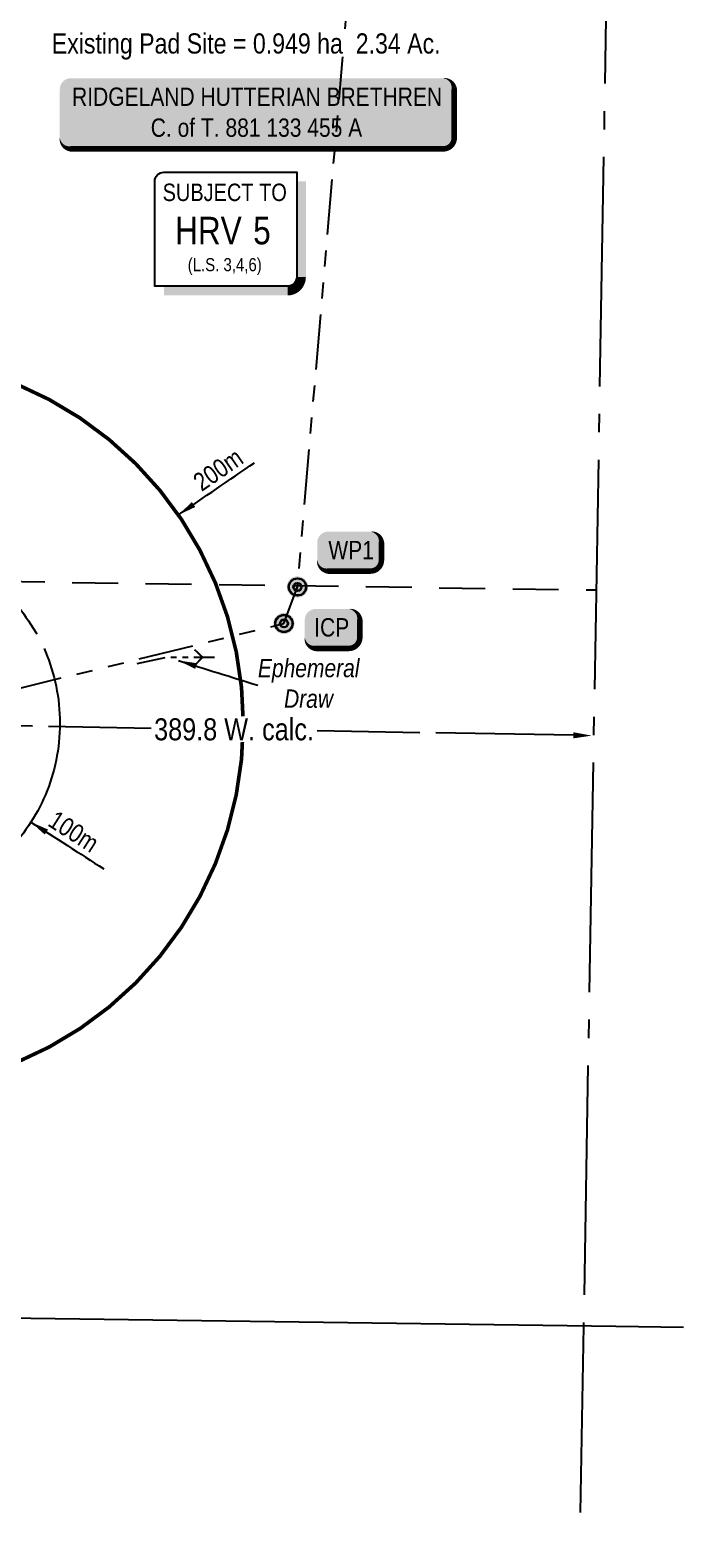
# Model space of a CAD drawing. Extents: x 404739 to 410739, y 5662630 to 5665562.
# Drawn here: x 408990 to 409347, y 5662823 to 5663630 of the extents above; entities that cross this region are included whole.
import ezdxf
from ezdxf.enums import TextEntityAlignment as Align

# ---------------------------------------------------------------- set-up
doc = ezdxf.new("R2010")
doc.units = 0
doc.header["$LTSCALE"] = 5
for name, pattern in [('foc-BUFFER', [16.75, 15, -1.75]), ('foc-COORDS', [16.75, 15, -1.75]), ('foc-DRILLPATH', [14.75, 6, -1.75, 1.75, -1.75, 1.75, -1.75]), ('foc-LSD', [8, 5, -3]), ('foc-QUARTERLINE', [33, 25, -3, 2, -3]), ('foc-TOPO-ephemeral', [6.25, 3.125, -0.625, 0.625, -0.625, 0.625, -0.625])]:
    doc.linetypes.add(name, pattern=pattern)
for name, color, linetype in [('AS-OWNER', 7, 'Continuous'), ('AUX-BUFFER', 7, 'foc-BUFFER'), ('CG-NOTES', 7, 'Continuous'), ('CTW', 7, 'Continuous'), ('L-AREAREQUIRED', 7, 'Continuous'), ('L-MON', 1, 'Continuous'), ('L-SEC', 7, 'Continuous'), ('L-SECQ', 8, 'foc-QUARTERLINE'), ('L-SECTION-LSD', 7, 'foc-LSD'), ('P-OFFSETS', 7, 'foc-COORDS'), ('P-PDRILLPATH', 12, 'foc-DRILLPATH'), ('T-DRAW', 143, 'foc-TOPO-ephemeral'), ('T-WATER-T', 170, 'Continuous')]:
    doc.layers.add(name, color=color, linetype=linetype)
doc.styles.add('100L', font='ARIALN.TTF', dxfattribs={"height": 11})
doc.styles.add('80', font='ARIALN.TTF', dxfattribs={"height": 10})
doc.styles.add('80CG', font='ARIALN.TTF', dxfattribs={"height": 10})
doc.styles.add('80L', font='ARIALN.TTF', dxfattribs={"height": 10})
doc.styles.add('HRV', font='ARIALN.TTF', dxfattribs={"height": 3})
doc.dimstyles.new('CG2011', dxfattribs={"dimscale": 5, "dimtxt": 9, "dimasz": 2, "dimexe": 0.2, "dimexo": 0.0625, "dimgap": 0.5, "dimtad": 0, "dimtih": 1, "dimtoh": 1, "dimzin": 0, "dimdsep": 46, "dimtxsty": '80CG', "dimcen": 0.1, "dimse1": 1, "dimse2": 1, "dimclrd": 256, "dimclrt": 256, "dimaunit": 1, "dimadec": 4, "dimazin": 0, "dimtfac": 0.06, "dimtofl": 0, "dimtmove": 0, "dimatfit": 1, "dimfxl": 0.2, "dimtolj": 1, "dimtzin": 0, "dimlwd": -1, "dimarcsym": 0})
doc.dimstyles.new('Compass 5 000', dxfattribs={"dimscale": 5, "dimtxt": 9, "dimasz": 2, "dimexe": 0.2, "dimexo": 0.0625, "dimgap": 0.5, "dimtad": 0, "dimtih": 1, "dimtoh": 1, "dimzin": 0, "dimdsep": 46, "dimtxsty": '80CG', "dimcen": 0.1, "dimse1": 1, "dimse2": 1, "dimclrd": 256, "dimclrt": 256, "dimaunit": 1, "dimadec": 4, "dimazin": 0, "dimtfac": 0.06, "dimtofl": 0, "dimtmove": 0, "dimatfit": 1, "dimfxl": 0.2, "dimtolj": 1, "dimtzin": 0, "dimlwd": -1, "dimarcsym": 0})

# ---------------------------------------------------------------- blocks, each defined once
blk = doc.blocks.new('*U448')
h = blk.add_hatch(color=59)
edge = h.paths.add_edge_path()
edge.add_line((-101.5, -20), (101.5, -20))
edge.add_arc((101.5, -14), 6, 270, 360)
edge.add_line((107.5, -14), (107.5, 12.5))
edge.add_arc((101.5, 12.5), 6, 0, 90)
edge.add_line((101.5, 18.5), (-101.5, 18.5))
edge.add_arc((-101.5, 12.5), 6, 90, 180)
edge.add_line((-107.5, 12.5), (-107.5, -14))
edge.add_arc((-101.5, -14), 6, 180, 270)
at = {"color": 1, "flags": 128}
blk.add_lwpolyline([(-101.5, -20, 3, 3, 0), (101.5, -20, 3, 3, 0.414214), (107.5, -14, 3, 3, 0), (107.5, 12.5, 3, 0, 0.414214), (101.5, 18.5, 0, 0, 0), (-101.5, 18.5, 0, 0, 0.414214), (-107.5, 12.5, 0, 0, 0), (-107.5, -14, 0, 3, 0.414214)], format="xyseb", close=True, dxfattribs=at)
blk.add_lwpolyline([(-77.35, 0, 0, 7.5, 0), (0, 0, 0, 0, 0)], format="xyseb", dxfattribs=at)
at = {"color": 1, "style": '80'}
blk.add_attdef('ENTER_TEXT_001', (-35.99, -5), '', height=10, dxfattribs=at)
blk = doc.blocks.new('HRV')
blk.add_lwpolyline([(-35.14, 31.6), (37.21, 31.6), (37.21, -25.54, -0.414214), (32.21, -30.54), (-40.14, -30.54), (-40.14, 26.6, -0.414214)], format="xyb", close=True)
at = {"const_width": 5, "flags": 128}
blk.add_lwpolyline([(-35.14, -33.04), (32.21, -33.04, 0.414214), (39.71, -25.54), (39.71, 26.6)], format="xyb", dxfattribs=at)
at = {"style": '80L'}
blk.add_text('SUBJECT TO', height=9.5, dxfattribs=at).set_placement((-2.01, 13.06), align=Align.BOTTOM_CENTER)
blk.add_attdef('(N.W.1/4 00)', text='', height=7.12, dxfattribs=at).set_placement((-2.01, -24.45), align=Align.BOTTOM_CENTER)
at = {"layer": 'CTW', "color": 3, "style": 'HRV'}
blk.add_text('HRV', height=15, dxfattribs=at).set_placement((-10.88, -0.18), align=Align.MIDDLE_CENTER)
blk.add_attdef('0', text='', height=15, dxfattribs=at).set_placement((18.28, -0.18), align=Align.MIDDLE_CENTER)
blk = doc.blocks.new('*D546')
at = {"layer": 'P-OFFSETS', "transparency": 16777216}
for p, q in [((408916.95, 5663252.29), (409056.63, 5663249.88)), ((409286.71, 5663245.91), (409147.03, 5663248.32))]:
    blk.add_line(p, q, dxfattribs=at)
for points in [[(408916.98, 5663253.96), (408916.92, 5663250.63), (408906.95, 5663252.46)], [(409286.74, 5663247.58), (409286.68, 5663244.25), (409296.71, 5663245.74)]]:
    blk.add_solid(points, dxfattribs=at)
at = {"layer": 'P-OFFSETS', "transparency": 16777216, "insert": (409101.83, 5663249.1), "char_height": 10, "attachment_point": 5, "style": '80CG', "bg_fill": 3, "box_fill_scale": 1.1, "bg_fill_color": 256, "bg_fill_true_color": 13158600, "bg_fill_transparency": 0}
blk.add_mtext('\\A1;{\\H1.2x;389.8 W. calc.}', dxfattribs=at)
blk = doc.blocks.new('plbh')
at = {"layer": 'L-MON'}
h = blk.add_hatch(color=255, dxfattribs=at)
h.dxf.hatch_style = 1
edge = h.paths.add_edge_path()
edge.add_arc((0, 0), 1.16, 0, 360)
h = blk.add_hatch(color=256, dxfattribs=at)
h.dxf.hatch_style = 1
h.paths.add_polyline_path([(-0.96, 0, 1), (0.96, 0, 1)])
h.paths.add_polyline_path([(0.91, 0, -1), (-0.91, 0, -1)], flags=16)
h.paths.add_polyline_path([(0.45, 0, -1), (-0.45, 0, -1)], flags=0)
h = blk.add_hatch(color=256, dxfattribs=at)
h.dxf.hatch_style = 1
h.paths.add_polyline_path([(-0.45, 0, 1), (0.45, 0, 1)])
h.paths.add_polyline_path([(0.4, 0, -1), (-0.4, 0, -1)], flags=16)
at = {"layer": 'L-MON', "color": 240}
for radius in [0.96, 0.91, 0.45, 0.4]:
    blk.add_circle((0, 0), radius, dxfattribs=at)
blk = doc.blocks.new('*U559')
h = blk.add_hatch(color=59)
edge = h.paths.add_edge_path()
edge.add_line((-9, -11.5), (9, -11.5))
edge.add_arc((9, -5.5), 6, 270, 360)
edge.add_line((15, -5.5), (15, 4))
edge.add_arc((9, 4), 6, 0, 90)
edge.add_line((9, 10), (-9, 10))
edge.add_arc((-9, 4), 6, 90, 180)
edge.add_line((-15, 4), (-15, -5.5))
edge.add_arc((-9, -5.5), 6, 180, 270)
at = {"color": 1, "flags": 128}
blk.add_lwpolyline([(-9, -11.5, 3, 3, 0), (9, -11.5, 3, 3, 0.414214), (15, -5.5, 3, 3, 0), (15, 4, 3, 0, 0.414214), (9, 10, 0, 0, 0), (-9, 10, 0, 0, 0.414214), (-15, 4, 0, 0, 0), (-15, -5.5, 0, 3, 0.414214)], format="xyseb", close=True, dxfattribs=at)
blk.add_lwpolyline([(-11.39, -8.5, 0, 7.5, 0), (0, 0, 0, 0, 0)], format="xyseb", dxfattribs=at)
at = {"color": 1, "style": '80'}
blk.add_attdef('ENTER_TEXT_001', (-35.99, -5), '', height=10, dxfattribs=at)
blk = doc.blocks.new('*U560')
h = blk.add_hatch(color=59)
edge = h.paths.add_edge_path()
edge.add_line((-11.5, -11.5), (11.5, -11.5))
edge.add_arc((11.5, -5.5), 6, 270, 360)
edge.add_line((17.5, -5.5), (17.5, 4))
edge.add_arc((11.5, 4), 6, 0, 90)
edge.add_line((11.5, 10), (-11.5, 10))
edge.add_arc((-11.5, 4), 6, 90, 180)
edge.add_line((-17.5, 4), (-17.5, -5.5))
edge.add_arc((-11.5, -5.5), 6, 180, 270)
at = {"color": 1, "flags": 128}
blk.add_lwpolyline([(-11.5, -11.5, 3, 3, 0), (11.5, -11.5, 3, 3, 0.414214), (17.5, -5.5, 3, 3, 0), (17.5, 4, 3, 0, 0.414214), (11.5, 10, 0, 0, 0), (-11.5, 10, 0, 0, 0.414214), (-17.5, 4, 0, 0, 0), (-17.5, -5.5, 0, 3, 0.414214)], format="xyseb", close=True, dxfattribs=at)
blk.add_lwpolyline([(-15.65, -9.09, 0, 7.5, 0), (0, 0, 0, 0, 0)], format="xyseb", dxfattribs=at)
at = {"color": 1, "style": '80'}
blk.add_attdef('ENTER_TEXT_001', (-35.99, -5), '', height=10, dxfattribs=at)

msp = doc.modelspace()

# ---------------------------------------------------------------- linework, layer by layer
at = {"layer": 'AUX-BUFFER', "color": 251, "linetype": 'foc-BUFFER', "const_width": 1.999, "flags": 128}
msp.add_lwpolyline([(408707.037, 5663252.464, 1), (409106.865, 5663252.464, 1)], format="xyb", close=True, dxfattribs=at)
at = {"layer": 'AUX-BUFFER', "color": 251, "linetype": 'foc-BUFFER'}
msp.add_circle((408906.951, 5663252.464), 99.957, dxfattribs=at)
at = {"layer": 'L-SEC'}
msp.add_line((409292.396, 5662924.192), (409292.211, 5662924.195), dxfattribs=at)
msp.add_lwpolyline([(409346.633, 5662923.268), (409309.856, 5662923.895), (408486.41, 5662935.191)], dxfattribs=at)
at = {"layer": 'L-SECQ'}
for p, q in [((409305.978, 5663725.946), (409292.211, 5662924.195)), ((409292.211, 5662924.195), (409290.453, 5662822.667))]:
    msp.add_line(p, q, dxfattribs=at)
at = {"layer": 'L-SECTION-LSD'}
msp.add_line((408493.731, 5663336.815), (409299.095, 5663325.071), dxfattribs=at)
at = {"layer": 'T-DRAW', "linetype": 'Continuous', "const_width": 1, "flags": 128}
msp.add_lwpolyline([(409080.324, 5663292.575), (409084.685, 5663288.472), (409080.492, 5663284.069)], dxfattribs=at)
at = {"layer": 'T-DRAW', "flags": 128}
msp.add_lwpolyline([(409049.07, 5663284.96), (409064.782, 5663288.472), (409091.243, 5663288.472)], dxfattribs=at)

# ---------------------------------------------------------------- block references
at = {"layer": 'AS-OWNER', "color": 5}
ref = msp.add_blockref('*U448', (409114.349, 5663585.34), dxfattribs=dict(at, xscale=0.99956877, yscale=0.99956877, zscale=0.99956877))
ref.add_attrib('ENTER_TEXT_001', 'RIDGELAND HUTTERIAN BRETHREN', (409013.574, 5663588.757), dxfattribs={"layer": '0', "color": 1, "height": 9.99569, "style": '80'})
ref.add_attrib('ENTER_TEXT_002', 'C. of T. 881 133 455 A', (409056.444, 5663571.92), dxfattribs={"layer": '0', "color": 1, "height": 9.99569, "style": '80'})
at = {"layer": 'AS-OWNER'}
ref = msp.add_blockref('*U560', (409164.637, 5663346.865), dxfattribs=at)
ref.add_attrib('ENTER_TEXT_001', 'WP1', (409153.207, 5663341.845), dxfattribs={"layer": '0', "color": 1, "height": 10, "style": '80'})
ref = msp.add_blockref('*U559', (409155.349, 5663304.74), dxfattribs=at)
ref.add_attrib('ENTER_TEXT_001', 'ICP', (409145.509, 5663299.737), dxfattribs={"layer": '0', "color": 1, "height": 10, "style": '80'})
at = {"layer": 'CG-NOTES', "xscale": 0.99956877, "yscale": 0.99956877, "zscale": 0.99956877}
msp.add_blockref('HRV', (409098.766, 5663521.026), dxfattribs=at).add_auto_attribs({'(N.W.1/4 00)': '(L.S. 3,4,6)', '0': '5'})
at = {"layer": 'L-MON', "xscale": 4.997843850000018, "yscale": 4.997843850000018, "zscale": 4.997843850000018}
for p in [(409136.38, 5663326.714), (409129.019, 5663306.838)]:
    msp.add_blockref('plbh', p, dxfattribs=at)

# ---------------------------------------------------------------- texts
at = {"layer": 'AUX-BUFFER', "style": '80CG'}
for s, rotation, p in [('200m', 34.593823, (409093.138, 5663390.646)), ('100m', 327.411627, (409014.483, 5663193.512))]:
    msp.add_text(s, height=9.9957, rotation=rotation, dxfattribs=at).set_placement(p, align=Align.MIDDLE_CENTER)

# ---------------------------------------------------------------- leaders
at = {"layer": 'AUX-BUFFER', "linetype": 'Continuous', "path_type": 1}
for points in [[(409071.52, 5663365.966), (409113.022, 5663394.421)], [(408991.171, 5663198.627), (409030.843, 5663173.165)]]:
    msp.add_leader(points, dimstyle='CG2011', override={"dimasz": 2, "dimgap": 0.5, "dimtad": 0}, dxfattribs=at)

# ---------------------------------------------------------------- next in the draw order: dimensions: what is measured, and where the dimension line sits
at = {"layer": 'P-OFFSETS'}
dim = msp.add_aligned_dim(p1=(408906.951, 5663252.464), p2=(409296.709, 5663245.742), distance=0, text='{\\H1.2x;389.8 W. calc.}', dimstyle='CG2011', override={"dimtfill": 1}, dxfattribs=at)
dim.commit()
dim.dimension.update_dxf_attribs({"geometry": '*D546', "text_midpoint": (409101.83, 5663249.103)})

# ---------------------------------------------------------------- next in the draw order: linework, layer by layer
at = {"layer": 'P-PDRILLPATH', "flags": 128}
msp.add_lwpolyline([(408906.951, 5663252.464), (409129.019, 5663306.838), (409136.38, 5663326.714), (409170.689, 5663728.044), (409180.875, 5664130.384), (409188.056, 5664532.148), (409188.328, 5664716.201), (409147.579, 5664954.716), (408927.807, 5665132.851), (408723.031, 5665254.787)], dxfattribs=at)

# ---------------------------------------------------------------- next in the draw order: texts
at = {"layer": 'T-WATER-T', "insert": (409113.959, 5663287.553), "char_height": 9.99569, "attachment_point": 1, "style": '80L'}
msp.add_mtext_dynamic_manual_height_columns('\\pi0.85483;{\\fArial Narrow|b0|i1|c0|p34;Ephemeral \\P\\pi15.115;Draw}', width=57.01323, gutter_width=50, heights=[0], dxfattribs=at)

# ---------------------------------------------------------------- next in the draw order: leaders
at = {"layer": 'T-WATER-T', "path_type": 1}
msp.add_leader([(409071.625, 5663286.598), (409114.716, 5663273.198)], dimstyle='Compass 5 000', override={"dimgap": 0.5, "dimtad": 0}, dxfattribs=at)

# ---------------------------------------------------------------- next in the draw order: texts
at = {"layer": 'L-AREAREQUIRED', "color": 5, "insert": (409108.439, 5663628.265), "char_height": 10.99526, "width": 211.85744, "attachment_point": 2, "style": '100L', "bg_fill": 3, "box_fill_scale": 1.15, "bg_fill_color": 256, "bg_fill_true_color": 256, "bg_fill_transparency": 0}
msp.add_mtext('Existing Pad Site = 0.949 ha  2.34 Ac.', dxfattribs=at)

doc.saveas('drawing.dxf')
